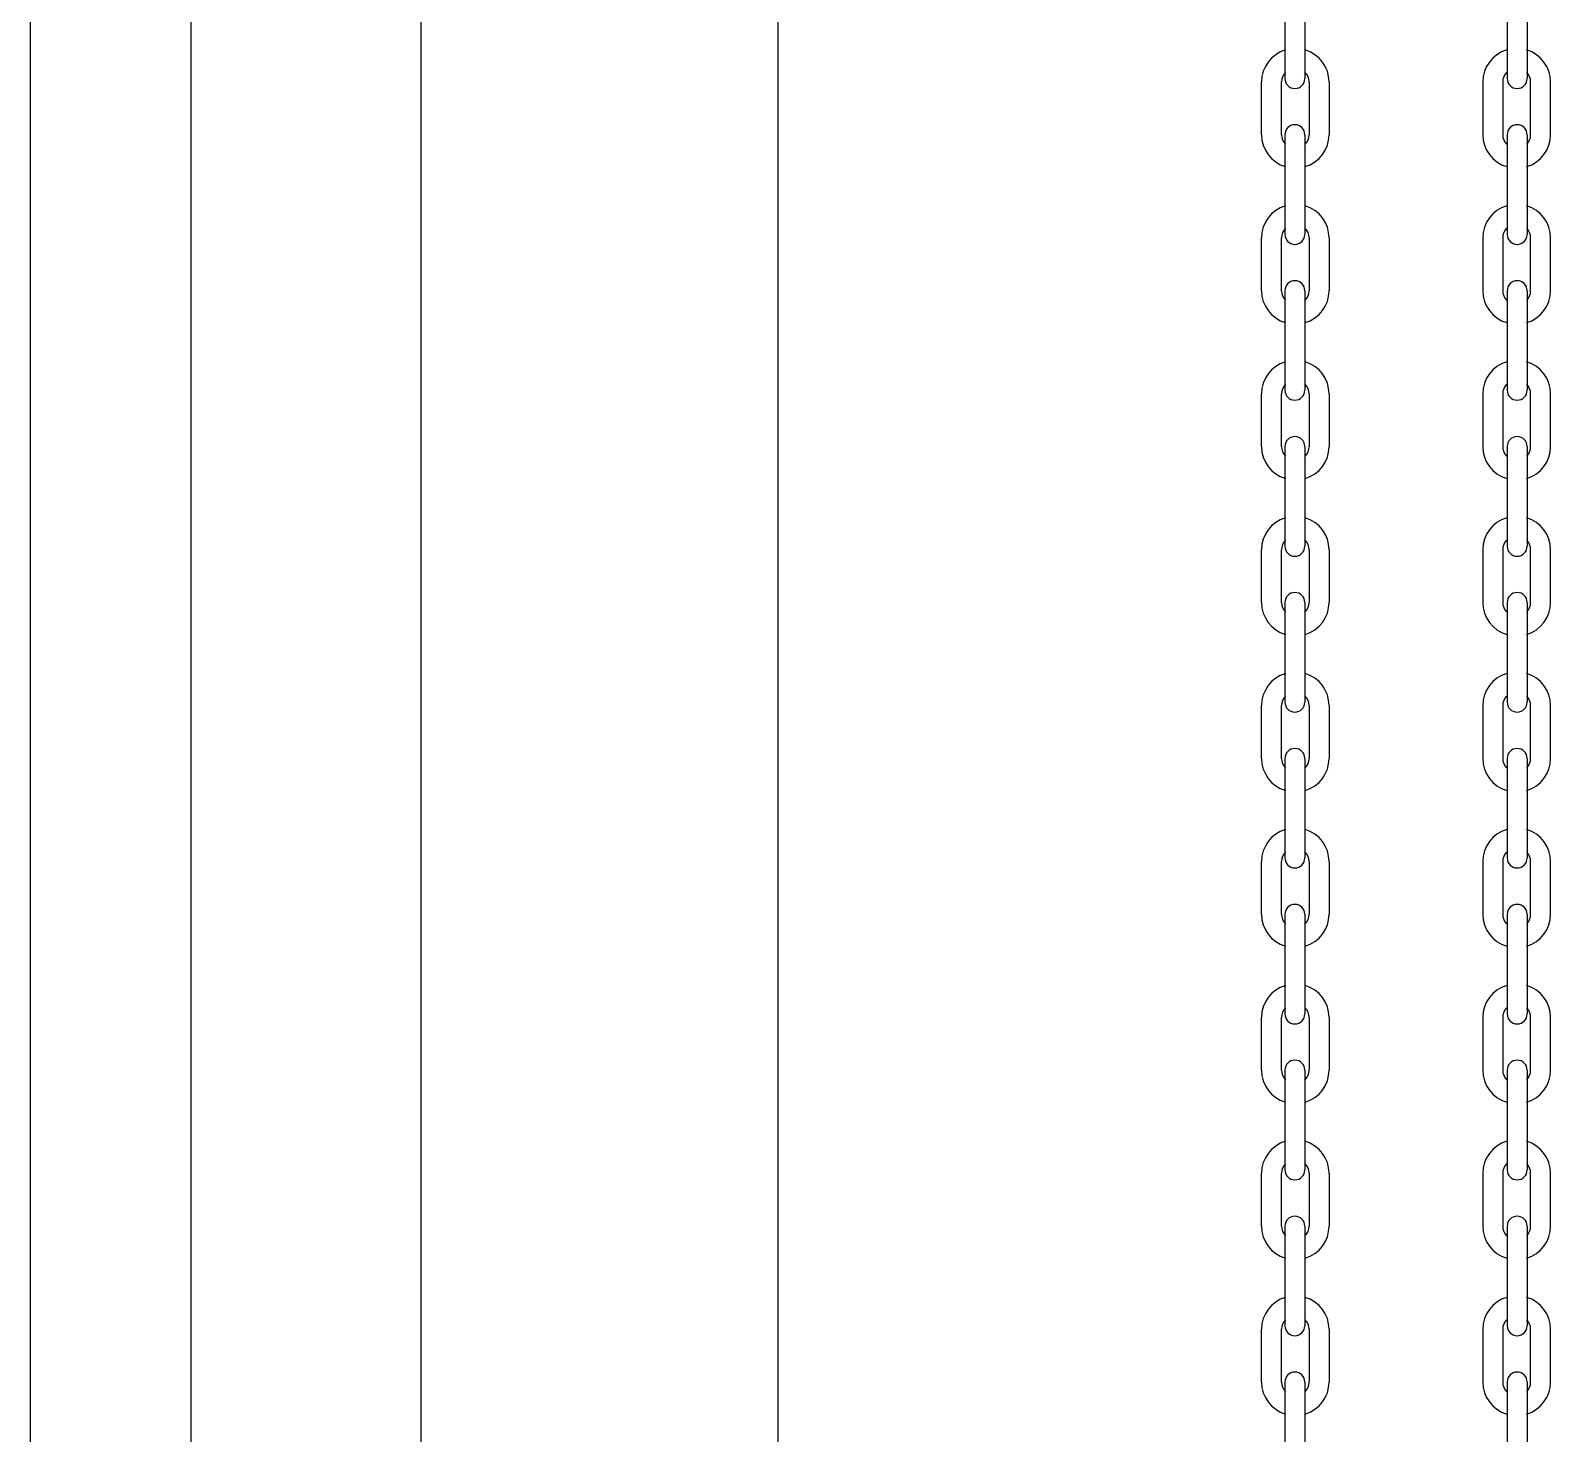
# Model space of a CAD drawing. Header units: millimetres. Extents: x 34479 to 326239, y 111570 to 168880.
# Drawn here: x 186586.7 to 186688.4, y 165025.5 to 165119.4 of the extents above; entities that cross this region are included whole.
import ezdxf

# ---------------------------------------------------------------- set-up
doc = ezdxf.new("R2010")
doc.units = ezdxf.units.MM
doc.header["$LTSCALE"] = 100
doc.header["$MEASUREMENT"] = 0
doc.layers.get('0').update_dxf_attribs({"linetype": 'CONTINUOUS'})
doc.layers.add('OHD Frame', color=2, linetype='CONTINUOUS')

msp = doc.modelspace()

# ---------------------------------------------------------------- linework, layer by layer
at = {"color": 3}
for p, q in [((186597.45, 163432.59, 0), (186597.45, 167289.71, 0)), ((186612.85, 163432.59, 0), (186612.85, 167289.71, 0)), ((186586.7, 163432.59, 0), (186586.7, 165982.59, 0))]:
    msp.add_line(p, q, dxfattribs=at)
at = {"color": 7, "linetype": 'Continuous'}
for p, q in [((186670.61, 165122.84, 0), (186670.61, 165116.17, 0)), ((186671.94, 165122.84, 0), (186671.94, 165116.17, 0)), ((186685.48, 165122.84, 0), (186685.48, 165116.17, 0)), ((186686.82, 165122.84, 0), (186686.82, 165116.17, 0)), ((186669.04, 165112.41, 0), (186669.04, 165115.94, 0)), ((186670.38, 165112.41, 0), (186670.38, 165115.94, 0)), ((186672.24, 165115.94, 0), (186672.24, 165112.41, 0)), ((186673.58, 165115.94, 0), (186673.58, 165112.41, 0)), ((186683.85, 165115.94, 0), (186683.85, 165112.41, 0)), ((186685.18, 165115.94, 0), (186685.18, 165112.41, 0)), ((186687.05, 165112.41, 0), (186687.05, 165115.94, 0)), ((186688.38, 165112.41, 0), (186688.38, 165115.94, 0)), ((186670.61, 165112.41, 0), (186670.61, 165105.74, 0)), ((186671.94, 165112.41, 0), (186671.94, 165105.74, 0)), ((186685.48, 165112.41, 0), (186685.48, 165105.74, 0)), ((186686.82, 165112.41, 0), (186686.82, 165105.74, 0)), ((186669.04, 165101.97, 0), (186669.04, 165105.51, 0)), ((186670.38, 165101.97, 0), (186670.38, 165105.51, 0)), ((186672.24, 165105.51, 0), (186672.24, 165101.97, 0)), ((186673.58, 165105.51, 0), (186673.58, 165101.97, 0)), ((186683.85, 165105.51, 0), (186683.85, 165101.97, 0)), ((186685.18, 165105.51, 0), (186685.18, 165101.97, 0)), ((186687.05, 165101.97, 0), (186687.05, 165105.51, 0)), ((186688.38, 165101.97, 0), (186688.38, 165105.51, 0)), ((186670.61, 165101.97, 0), (186670.61, 165095.31, 0)), ((186671.94, 165101.97, 0), (186671.94, 165095.31, 0)), ((186685.48, 165101.97, 0), (186685.48, 165095.31, 0)), ((186686.82, 165101.97, 0), (186686.82, 165095.31, 0)), ((186669.04, 165091.54, 0), (186669.04, 165095.07, 0)), ((186670.38, 165091.54, 0), (186670.38, 165095.07, 0)), ((186672.24, 165095.07, 0), (186672.24, 165091.54, 0)), ((186673.58, 165095.07, 0), (186673.58, 165091.54, 0)), ((186683.85, 165095.07, 0), (186683.85, 165091.54, 0)), ((186685.18, 165095.07, 0), (186685.18, 165091.54, 0)), ((186687.05, 165091.54, 0), (186687.05, 165095.07, 0)), ((186688.38, 165091.54, 0), (186688.38, 165095.07, 0)), ((186670.61, 165091.54, 0), (186670.61, 165084.87, 0)), ((186671.94, 165091.54, 0), (186671.94, 165084.87, 0)), ((186685.48, 165091.54, 0), (186685.48, 165084.87, 0)), ((186686.82, 165091.54, 0), (186686.82, 165084.87, 0)), ((186669.04, 165081.11, 0), (186669.04, 165084.64, 0)), ((186670.38, 165081.11, 0), (186670.38, 165084.64, 0)), ((186672.24, 165084.64, 0), (186672.24, 165081.11, 0)), ((186673.58, 165084.64, 0), (186673.58, 165081.11, 0)), ((186683.85, 165084.64, 0), (186683.85, 165081.11, 0)), ((186685.18, 165084.64, 0), (186685.18, 165081.11, 0)), ((186687.05, 165081.11, 0), (186687.05, 165084.64, 0)), ((186688.38, 165081.11, 0), (186688.38, 165084.64, 0)), ((186670.61, 165081.11, 0), (186670.61, 165074.44, 0)), ((186671.94, 165081.11, 0), (186671.94, 165074.44, 0)), ((186685.48, 165081.11, 0), (186685.48, 165074.44, 0)), ((186686.82, 165081.11, 0), (186686.82, 165074.44, 0)), ((186669.04, 165070.67, 0), (186669.04, 165074.21, 0)), ((186670.38, 165070.67, 0), (186670.38, 165074.21, 0)), ((186672.24, 165074.21, 0), (186672.24, 165070.67, 0)), ((186673.58, 165074.21, 0), (186673.58, 165070.67, 0)), ((186683.85, 165074.21, 0), (186683.85, 165070.67, 0)), ((186685.18, 165074.21, 0), (186685.18, 165070.67, 0)), ((186687.05, 165070.67, 0), (186687.05, 165074.21, 0)), ((186688.38, 165070.67, 0), (186688.38, 165074.21, 0)), ((186670.61, 165070.67, 0), (186670.61, 165064.01, 0)), ((186671.94, 165070.67, 0), (186671.94, 165064.01, 0)), ((186685.48, 165070.67, 0), (186685.48, 165064.01, 0)), ((186686.82, 165070.67, 0), (186686.82, 165064.01, 0)), ((186669.04, 165060.24, 0), (186669.04, 165063.77, 0)), ((186670.38, 165060.24, 0), (186670.38, 165063.77, 0)), ((186672.24, 165063.77, 0), (186672.24, 165060.24, 0)), ((186673.58, 165063.77, 0), (186673.58, 165060.24, 0)), ((186683.85, 165063.77, 0), (186683.85, 165060.24, 0)), ((186685.18, 165063.77, 0), (186685.18, 165060.24, 0)), ((186687.05, 165060.24, 0), (186687.05, 165063.77, 0)), ((186688.38, 165060.24, 0), (186688.38, 165063.77, 0)), ((186670.61, 165060.24, 0), (186670.61, 165053.57, 0)), ((186671.94, 165060.24, 0), (186671.94, 165053.57, 0)), ((186685.48, 165060.24, 0), (186685.48, 165053.57, 0)), ((186686.82, 165060.24, 0), (186686.82, 165053.57, 0)), ((186669.04, 165049.81, 0), (186669.04, 165053.34, 0)), ((186670.38, 165049.81, 0), (186670.38, 165053.34, 0)), ((186672.24, 165053.34, 0), (186672.24, 165049.81, 0)), ((186673.58, 165053.34, 0), (186673.58, 165049.81, 0)), ((186683.85, 165053.34, 0), (186683.85, 165049.81, 0)), ((186685.18, 165053.34, 0), (186685.18, 165049.81, 0)), ((186687.05, 165049.81, 0), (186687.05, 165053.34, 0)), ((186688.38, 165049.81, 0), (186688.38, 165053.34, 0)), ((186670.61, 165049.81, 0), (186670.61, 165043.14, 0)), ((186671.94, 165049.81, 0), (186671.94, 165043.14, 0)), ((186685.48, 165049.81, 0), (186685.48, 165043.14, 0)), ((186686.82, 165049.81, 0), (186686.82, 165043.14, 0)), ((186669.04, 165039.37, 0), (186669.04, 165042.91, 0)), ((186670.38, 165039.37, 0), (186670.38, 165042.91, 0)), ((186672.24, 165042.91, 0), (186672.24, 165039.37, 0)), ((186673.58, 165042.91, 0), (186673.58, 165039.37, 0)), ((186683.85, 165042.91, 0), (186683.85, 165039.37, 0)), ((186685.18, 165042.91, 0), (186685.18, 165039.37, 0)), ((186687.05, 165039.37, 0), (186687.05, 165042.91, 0)), ((186688.38, 165039.37, 0), (186688.38, 165042.91, 0)), ((186670.61, 165039.37, 0), (186670.61, 165032.71, 0)), ((186671.94, 165039.37, 0), (186671.94, 165032.71, 0)), ((186685.48, 165039.37, 0), (186685.48, 165032.71, 0)), ((186686.82, 165039.37, 0), (186686.82, 165032.71, 0)), ((186669.04, 165028.94, 0), (186669.04, 165032.47, 0)), ((186670.38, 165028.94, 0), (186670.38, 165032.47, 0)), ((186672.24, 165032.47, 0), (186672.24, 165028.94, 0)), ((186673.58, 165032.47, 0), (186673.58, 165028.94, 0)), ((186683.85, 165032.47, 0), (186683.85, 165028.94, 0)), ((186685.18, 165032.47, 0), (186685.18, 165028.94, 0)), ((186687.05, 165028.94, 0), (186687.05, 165032.47, 0)), ((186688.38, 165028.94, 0), (186688.38, 165032.47, 0)), ((186670.61, 165028.94, 0), (186670.61, 165022.27, 0)), ((186671.94, 165028.94, 0), (186671.94, 165022.27, 0)), ((186685.48, 165028.94, 0), (186685.48, 165022.27, 0)), ((186686.82, 165028.94, 0), (186686.82, 165022.27, 0))]:
    msp.add_line(p, q, dxfattribs=at)
for centre, radius, start, end in [((186671.28, 165115.94, 0), 2.23, 106.4768, 180), ((186671.34, 165115.94, 0), 2.23, 0, 73.5232), ((186686.08, 165115.94, 0), 2.23, 106.4768, 180), ((186686.15, 165115.94, 0), 2.23, 0, 73.5232), ((186671.28, 165115.94, 0), 0.9, 134.9422, 180), ((186671.28, 165116.17, 0), 0.667, 180, 0), ((186671.34, 165115.94, 0), 0.9, 0, 45.0578), ((186686.08, 165115.94, 0), 0.9, 134.9422, 180), ((186686.15, 165116.17, 0), 0.667, 180, 0), ((186686.15, 165115.94, 0), 0.9, 0, 45.0578), ((186671.28, 165112.41, 0), 0.667, 0, 180), ((186686.15, 165112.41, 0), 0.667, 0, 180), ((186671.28, 165112.41, 0), 2.23, 180, 253.5232), ((186671.28, 165112.41, 0), 0.9, 180, 225.0578), ((186671.34, 165112.41, 0), 2.23, 286.4768, 0), ((186671.34, 165112.41, 0), 0.9, 314.9422, 0), ((186686.08, 165112.41, 0), 2.23, 180, 253.5232), ((186686.08, 165112.41, 0), 0.9, 180, 225.0578), ((186686.15, 165112.41, 0), 2.23, 286.4768, 0), ((186686.15, 165112.41, 0), 0.9, 314.9422, 0), ((186671.28, 165105.51, 0), 2.23, 106.4768, 180), ((186671.34, 165105.51, 0), 2.23, 0, 73.5232), ((186686.08, 165105.51, 0), 2.23, 106.4768, 180), ((186686.15, 165105.51, 0), 2.23, 0, 73.5232), ((186671.28, 165105.51, 0), 0.9, 134.9422, 180), ((186671.28, 165105.74, 0), 0.667, 180, 0), ((186671.34, 165105.51, 0), 0.9, 0, 45.0578), ((186686.08, 165105.51, 0), 0.9, 134.9422, 180), ((186686.15, 165105.74, 0), 0.667, 180, 0), ((186686.15, 165105.51, 0), 0.9, 0, 45.0578), ((186671.28, 165101.97, 0), 2.23, 180, 253.5232), ((186671.28, 165101.97, 0), 0.9, 180, 225.0578), ((186671.28, 165101.97, 0), 0.667, 0, 180), ((186671.34, 165101.97, 0), 2.23, 286.4768, 0), ((186671.34, 165101.97, 0), 0.9, 314.9422, 0), ((186686.08, 165101.97, 0), 2.23, 180, 253.5232), ((186686.08, 165101.97, 0), 0.9, 180, 225.0578), ((186686.15, 165101.97, 0), 0.667, 0, 180), ((186686.15, 165101.97, 0), 2.23, 286.4768, 0), ((186686.15, 165101.97, 0), 0.9, 314.9422, 0), ((186671.28, 165095.07, 0), 2.23, 106.4768, 180), ((186671.34, 165095.07, 0), 2.23, 0, 73.5232), ((186686.08, 165095.07, 0), 2.23, 106.4768, 180), ((186686.15, 165095.07, 0), 2.23, 0, 73.5232), ((186671.28, 165095.07, 0), 0.9, 134.9422, 180), ((186671.34, 165095.07, 0), 0.9, 0, 45.0578), ((186686.08, 165095.07, 0), 0.9, 134.9422, 180), ((186686.15, 165095.07, 0), 0.9, 0, 45.0578), ((186671.28, 165095.31, 0), 0.667, 180, 0), ((186686.15, 165095.31, 0), 0.667, 180, 0), ((186671.28, 165091.54, 0), 2.23, 180, 253.5232), ((186671.28, 165091.54, 0), 0.9, 180, 225.0578), ((186671.28, 165091.54, 0), 0.667, 0, 180), ((186671.34, 165091.54, 0), 2.23, 286.4768, 0), ((186671.34, 165091.54, 0), 0.9, 314.9422, 0), ((186686.08, 165091.54, 0), 2.23, 180, 253.5232), ((186686.08, 165091.54, 0), 0.9, 180, 225.0578), ((186686.15, 165091.54, 0), 0.667, 0, 180), ((186686.15, 165091.54, 0), 2.23, 286.4768, 0), ((186686.15, 165091.54, 0), 0.9, 314.9422, 0), ((186671.28, 165084.64, 0), 2.23, 106.4768, 180), ((186671.34, 165084.64, 0), 2.23, 0, 73.5232), ((186686.08, 165084.64, 0), 2.23, 106.4768, 180), ((186686.15, 165084.64, 0), 2.23, 0, 73.5232), ((186671.28, 165084.64, 0), 0.9, 134.9422, 180), ((186671.28, 165084.87, 0), 0.667, 180, 0), ((186671.34, 165084.64, 0), 0.9, 0, 45.0578), ((186686.08, 165084.64, 0), 0.9, 134.9422, 180), ((186686.15, 165084.87, 0), 0.667, 180, 0), ((186686.15, 165084.64, 0), 0.9, 0, 45.0578), ((186671.28, 165081.11, 0), 0.667, 0, 180), ((186686.15, 165081.11, 0), 0.667, 0, 180), ((186671.28, 165081.11, 0), 2.23, 180, 253.5232), ((186671.28, 165081.11, 0), 0.9, 180, 225.0578), ((186671.34, 165081.11, 0), 2.23, 286.4768, 0), ((186671.34, 165081.11, 0), 0.9, 314.9422, 0), ((186686.08, 165081.11, 0), 2.23, 180, 253.5232), ((186686.08, 165081.11, 0), 0.9, 180, 225.0578), ((186686.15, 165081.11, 0), 2.23, 286.4768, 0), ((186686.15, 165081.11, 0), 0.9, 314.9422, 0), ((186671.28, 165074.21, 0), 2.23, 106.4768, 180), ((186671.34, 165074.21, 0), 2.23, 0, 73.5232), ((186686.08, 165074.21, 0), 2.23, 106.4768, 180), ((186686.15, 165074.21, 0), 2.23, 0, 73.5232), ((186671.28, 165074.21, 0), 0.9, 134.9422, 180), ((186671.28, 165074.44, 0), 0.667, 180, 0), ((186671.34, 165074.21, 0), 0.9, 0, 45.0578), ((186686.08, 165074.21, 0), 0.9, 134.9422, 180), ((186686.15, 165074.44, 0), 0.667, 180, 0), ((186686.15, 165074.21, 0), 0.9, 0, 45.0578), ((186671.28, 165070.67, 0), 0.667, 0, 180), ((186686.15, 165070.67, 0), 0.667, 0, 180), ((186671.28, 165070.67, 0), 2.23, 180, 253.5232), ((186671.28, 165070.67, 0), 0.9, 180, 225.0578), ((186671.34, 165070.67, 0), 2.23, 286.4768, 0), ((186671.34, 165070.67, 0), 0.9, 314.9422, 0), ((186686.08, 165070.67, 0), 2.23, 180, 253.5232), ((186686.08, 165070.67, 0), 0.9, 180, 225.0578), ((186686.15, 165070.67, 0), 2.23, 286.4768, 0), ((186686.15, 165070.67, 0), 0.9, 314.9422, 0), ((186671.28, 165063.77, 0), 2.23, 106.4768, 180), ((186671.34, 165063.77, 0), 2.23, 0, 73.5232), ((186686.08, 165063.77, 0), 2.23, 106.4768, 180), ((186686.15, 165063.77, 0), 2.23, 0, 73.5232), ((186671.28, 165063.77, 0), 0.9, 134.9422, 180), ((186671.28, 165064.01, 0), 0.667, 180, 0), ((186671.34, 165063.77, 0), 0.9, 0, 45.0578), ((186686.08, 165063.77, 0), 0.9, 134.9422, 180), ((186686.15, 165064.01, 0), 0.667, 180, 0), ((186686.15, 165063.77, 0), 0.9, 0, 45.0578), ((186671.28, 165060.24, 0), 2.23, 180, 253.5232), ((186671.28, 165060.24, 0), 0.9, 180, 225.0578), ((186671.28, 165060.24, 0), 0.667, 0, 180), ((186671.34, 165060.24, 0), 2.23, 286.4768, 0), ((186671.34, 165060.24, 0), 0.9, 314.9422, 0), ((186686.08, 165060.24, 0), 2.23, 180, 253.5232), ((186686.08, 165060.24, 0), 0.9, 180, 225.0578), ((186686.15, 165060.24, 0), 0.667, 0, 180), ((186686.15, 165060.24, 0), 2.23, 286.4768, 0), ((186686.15, 165060.24, 0), 0.9, 314.9422, 0), ((186671.28, 165053.34, 0), 2.23, 106.4768, 180), ((186671.34, 165053.34, 0), 2.23, 0, 73.5232), ((186686.08, 165053.34, 0), 2.23, 106.4768, 180), ((186686.15, 165053.34, 0), 2.23, 0, 73.5232), ((186671.28, 165053.34, 0), 0.9, 134.9422, 180), ((186671.34, 165053.34, 0), 0.9, 0, 45.0578), ((186686.08, 165053.34, 0), 0.9, 134.9422, 180), ((186686.15, 165053.34, 0), 0.9, 0, 45.0578), ((186671.28, 165053.57, 0), 0.667, 180, 0), ((186686.15, 165053.57, 0), 0.667, 180, 0), ((186671.28, 165049.81, 0), 2.23, 180, 253.5232), ((186671.28, 165049.81, 0), 0.9, 180, 225.0578), ((186671.28, 165049.81, 0), 0.667, 0, 180), ((186671.34, 165049.81, 0), 2.23, 286.4768, 0), ((186671.34, 165049.81, 0), 0.9, 314.9422, 0), ((186686.08, 165049.81, 0), 2.23, 180, 253.5232), ((186686.08, 165049.81, 0), 0.9, 180, 225.0578), ((186686.15, 165049.81, 0), 0.667, 0, 180), ((186686.15, 165049.81, 0), 2.23, 286.4768, 0), ((186686.15, 165049.81, 0), 0.9, 314.9422, 0), ((186671.28, 165042.91, 0), 2.23, 106.4768, 180), ((186671.34, 165042.91, 0), 2.23, 0, 73.5232), ((186686.08, 165042.91, 0), 2.23, 106.4768, 180), ((186686.15, 165042.91, 0), 2.23, 0, 73.5232), ((186671.28, 165042.91, 0), 0.9, 134.9422, 180), ((186671.28, 165043.14, 0), 0.667, 180, 0), ((186671.28, 165043.14, 0), 0.667, 180, 0), ((186671.34, 165042.91, 0), 0.9, 0, 45.0578), ((186686.08, 165042.91, 0), 0.9, 134.9422, 180), ((186686.15, 165043.14, 0), 0.667, 180, 0), ((186686.15, 165043.14, 0), 0.667, 180, 0), ((186686.15, 165042.91, 0), 0.9, 0, 45.0578), ((186671.28, 165039.37, 0), 0.667, 0, 180), ((186671.28, 165039.37, 0), 0.667, 0, 180), ((186686.15, 165039.37, 0), 0.667, 0, 180), ((186686.15, 165039.37, 0), 0.667, 0, 180), ((186671.28, 165039.37, 0), 2.23, 180, 253.5232), ((186671.28, 165039.37, 0), 2.23, 180, 253.5232), ((186671.28, 165039.37, 0), 0.9, 180, 225.0578), ((186671.28, 165039.37, 0), 0.9, 180, 225.0578), ((186671.34, 165039.37, 0), 2.23, 286.4768, 0), ((186671.34, 165039.37, 0), 0.9, 314.9422, 0), ((186671.34, 165039.37, 0), 2.23, 286.4768, 0), ((186671.34, 165039.37, 0), 0.9, 314.9422, 0), ((186686.08, 165039.37, 0), 2.23, 180, 253.5232), ((186686.08, 165039.37, 0), 2.23, 180, 253.5232), ((186686.08, 165039.37, 0), 0.9, 180, 225.0578), ((186686.08, 165039.37, 0), 0.9, 180, 225.0578), ((186686.15, 165039.37, 0), 2.23, 286.4768, 0), ((186686.15, 165039.37, 0), 0.9, 314.9422, 0), ((186686.15, 165039.37, 0), 2.23, 286.4768, 0), ((186686.15, 165039.37, 0), 0.9, 314.9422, 0), ((186671.28, 165032.47, 0), 2.23, 106.4768, 180), ((186671.34, 165032.47, 0), 2.23, 0, 73.5232), ((186686.08, 165032.47, 0), 2.23, 106.4768, 180), ((186686.15, 165032.47, 0), 2.23, 0, 73.5232), ((186671.28, 165032.47, 0), 0.9, 134.9422, 180), ((186671.28, 165032.71, 0), 0.667, 180, 0), ((186671.34, 165032.47, 0), 0.9, 0, 45.0578), ((186686.08, 165032.47, 0), 0.9, 134.9422, 180), ((186686.15, 165032.71, 0), 0.667, 180, 0), ((186686.15, 165032.47, 0), 0.9, 0, 45.0578), ((186671.28, 165028.94, 0), 0.667, 0, 180), ((186686.15, 165028.94, 0), 0.667, 0, 180), ((186671.28, 165028.94, 0), 2.23, 180, 253.5232), ((186671.28, 165028.94, 0), 0.9, 180, 225.0578), ((186671.34, 165028.94, 0), 2.23, 286.4768, 0), ((186671.34, 165028.94, 0), 0.9, 314.9422, 0), ((186686.08, 165028.94, 0), 2.23, 180, 253.5232), ((186686.08, 165028.94, 0), 0.9, 180, 225.0578), ((186686.15, 165028.94, 0), 2.23, 286.4768, 0), ((186686.15, 165028.94, 0), 0.9, 314.9422, 0)]:
    msp.add_arc(centre, radius, start, end, dxfattribs=at)
at = {"layer": 'OHD Frame', "color": 1}
msp.add_line((186636.7, 167457.59, 0), (186636.7, 163432.59, 0), dxfattribs=at)

doc.saveas('drawing.dxf')
